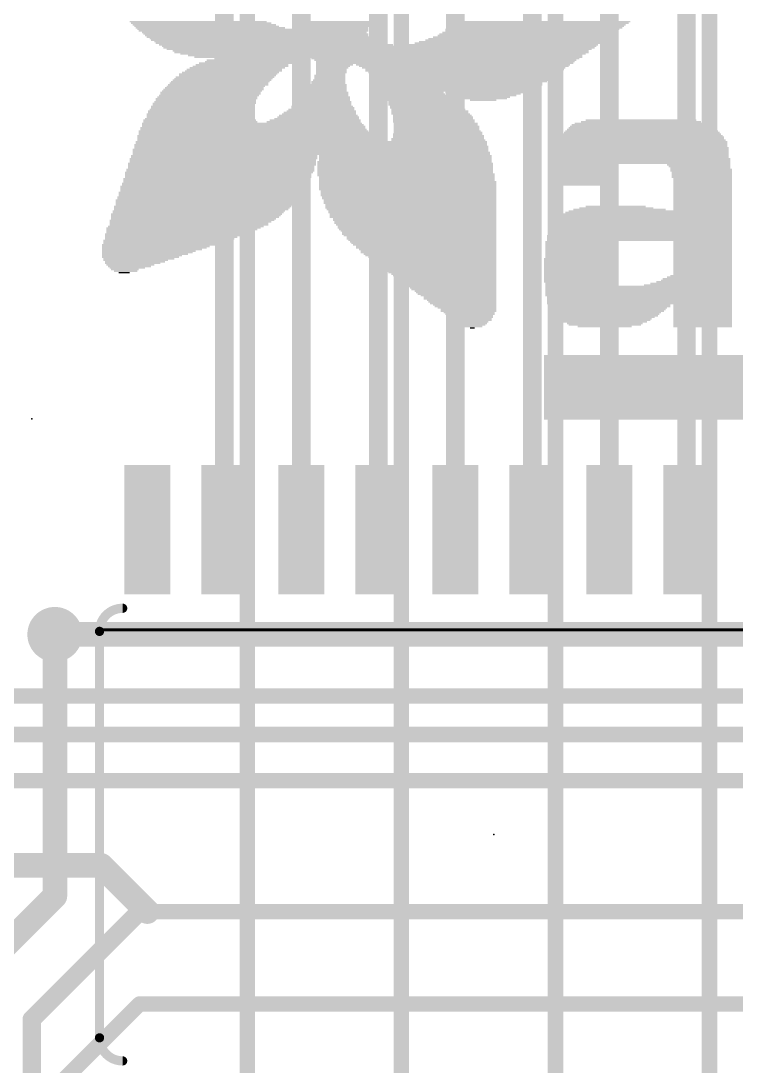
# Model space of a CAD drawing. Extents: x -37 to 43, y -51 to 71.
# Drawn here: x -7.54 to 4.25, y 14.72 to 31.97 of the extents above; entities that cross this region are included whole.
import ezdxf

# ---------------------------------------------------------------- set-up
doc = ezdxf.new("R2010")
doc.units = 0
for name, color, linetype in [('1', 12, 'CONTINUOUS'), ('16', 132, 'CONTINUOUS'), ('18', 110, 'CONTINUOUS'), ('21', 40, 'CONTINUOUS'), ('23', 40, 'CONTINUOUS'), ('29', 253, 'CONTINUOUS')]:
    doc.layers.add(name, color=color, linetype=linetype)

# ---------------------------------------------------------------- blocks, each defined once
blk = doc.blocks.new('RECT')
blk.add_solid([(-0.5, -0.5), (0.5, -0.5), (-0.5, 0.5), (0.5, 0.5)])
blk = doc.blocks.new('ROUNDV')
at = {"const_width": 0.5}
blk.add_lwpolyline([(0, -0.25, 1), (0, 0.25, 1), (0, -0.25)], format="xyb", dxfattribs=at)

msp = doc.modelspace()

# ---------------------------------------------------------------- linework, layer by layer
at = {"layer": '1'}
for points, const_width in [([(3.429, 43.307), (3.429, 23.5712)], 0.3048), ([(2.159, 42.545), (2.159, 23.5712)], 0.3048), ([(0.889, 41.783), (0.889, 23.5712)], 0.3048), ([(-0.381, 40.513), (-0.381, 23.5712)], 0.3048), ([(-1.651, 39.243), (-1.651, 23.5712)], 0.3048), ([(-2.921, 37.973), (-2.921, 23.5712)], 0.3048), ([(-4.191, 37.465), (-4.191, 23.5712)], 0.3048), ([(-6.985, 21.844), (6.223, 21.844)], 0.4064), ([(-16.129, 20.828), (6.223, 20.828)], 0.254), ([(5.842, 20.193), (-16.891, 20.193)], 0.254), ([(-10.414, 19.431), (5.207, 19.431)], 0.254), ([(-8.001, 18.034), (-6.223, 18.034)], 0.4064), ([(-6.223, 18.034), (-5.461, 17.272)], 0.4064), ([(-5.588, 17.272), (-7.366, 15.494)], 0.3048), ([(-5.588, 17.272), (-5.461, 17.272)], 0.254), ([(-5.461, 17.272), (5.207, 17.272)], 0.254), ([(-6.858, 14.478), (-5.588, 15.748)], 0.254), ([(-5.588, 15.748), (7.0358, 15.748)], 0.254), ([(-7.366, 15.494), (-7.366, 9.525)], 0.3048)]:
    msp.add_lwpolyline(points, dxfattribs=dict(at, const_width=const_width))
for points, const_width in [([(-4.2672, 23.5712, 1), (-4.1148, 23.5712)], 0.1524), ([(-2.9972, 23.5712, 1), (-2.8448, 23.5712)], 0.1524), ([(-1.7272, 23.5712, 1), (-1.5748, 23.5712)], 0.1524), ([(-0.4572, 23.5712, 1), (-0.3048, 23.5712)], 0.1524), ([(0.8128, 23.5712, 1), (0.9652, 23.5712)], 0.1524), ([(2.0828, 23.5712, 1), (2.2352, 23.5712)], 0.1524), ([(3.3528, 23.5712, 1), (3.5052, 23.5712)], 0.1524), ([(-6.985, 21.9456, 1), (-6.985, 21.7424)], 0.2032), ([(-6.1512, 18.1058, 1), (-6.2948, 17.9622)], 0.2032), ([(-6.223, 17.9324, 1), (-6.223, 18.1356)], 0.2032), ([(-5.5341, 17.2181, 1), (-5.6419, 17.3259)], 0.1524), ([(-5.5328, 17.2002, 1), (-5.3892, 17.3438)], 0.2032), ([(-5.588, 17.3355, 1), (-5.588, 17.2085)], 0.127), ([(-5.461, 17.3355, 1), (-5.461, 17.2085)], 0.127), ([(-5.461, 17.2085, 1), (-5.461, 17.3355)], 0.127), ([(-5.588, 15.8115, 1), (-5.588, 15.6845)], 0.127), ([(-5.5431, 15.7031, 1), (-5.6329, 15.7929)], 0.127), ([(-7.2898, 15.494, 1), (-7.4422, 15.494)], 0.1524), ([(-7.4199, 15.5479, 1), (-7.3121, 15.4401)], 0.1524)]:
    msp.add_lwpolyline(points, format="xyb", dxfattribs=dict(at, const_width=const_width))
at = {"layer": '16'}
for points, const_width in [([(-3.81, 11.938), (-3.81, 50.292)], 0.254), ([(-1.27, 11.938), (-1.27, 50.292)], 0.254), ([(1.27, 11.176), (1.27, 50.292)], 0.254), ([(3.81, 10.16), (3.81, 50.292)], 0.254), ([(-6.985, 17.526), (-6.985, 21.844)], 0.4064), ([(-8.128, 16.383), (-6.985, 17.526)], 0.4064)]:
    msp.add_lwpolyline(points, dxfattribs=dict(at, const_width=const_width))
at = {"layer": '16', "const_width": 0.2032}
for points in [[(-6.8834, 21.844, 1), (-7.0866, 21.844)], [(-7.0866, 17.526, 1), (-6.8834, 17.526)], [(-6.9132, 17.4542, 1), (-7.0568, 17.5978)]]:
    msp.add_lwpolyline(points, format="xyb", dxfattribs=at)
at = {"layer": '21'}
for points, const_width in [([(-5.8674, 22.2758, 0.4142), (-6.2484, 21.8948)], 0.1524), ([(-5.8674, 22.2377, 1), (-5.8674, 22.3139)], 0.0762), ([(-6.2103, 21.8948, 1), (-6.2865, 21.8948)], 0.0762), ([(-6.2865, 21.8948, 1), (-6.2103, 21.8948)], 0.0762), ([(-6.223, 21.9329, 1), (-6.223, 21.9075)], 0.0254), ([(-6.2484, 15.1892, 0.4142), (-5.8674, 14.8082)], 0.1524), ([(-6.2103, 15.1892, 1), (-6.2865, 15.1892)], 0.0762), ([(-6.2865, 15.1892, 1), (-6.2103, 15.1892)], 0.0762), ([(-5.8674, 14.7701, 1), (-5.8674, 14.8463)], 0.0762)]:
    msp.add_lwpolyline(points, format="xyb", dxfattribs=dict(at, const_width=const_width))
for points, const_width in [([(-6.2484, 21.8948), (-6.2484, 15.1892)], 0.1524), ([(6.731, 21.9202), (-6.223, 21.9202)], 0.0508)]:
    msp.add_lwpolyline(points, dxfattribs=dict(at, const_width=const_width))
at = {"layer": '23'}
for p in [(-7.366, 25.4), (0.254, 18.542)]:
    msp.add_point(p, dxfattribs=at)

# ---------------------------------------------------------------- block references
at = {"layer": '1', "xscale": 0.6604, "yscale": 2.032, "rotation": 180}
for p in [(-5.461, 23.5712), (-4.191, 23.5712), (-2.921, 23.5712), (-1.651, 23.5712), (-0.381, 23.5712), (0.889, 23.5712), (2.159, 23.5712), (3.429, 23.5712)]:
    msp.add_blockref('RECT', p, dxfattribs=at)
at = {"layer": '18', "xscale": 0.9064, "yscale": 0.9064}
msp.add_blockref('ROUNDV', (-6.985, 21.844), dxfattribs=at)
msp.add_blockref('ROUNDV', (-6.985, 21.844), dxfattribs=at)
at = {"layer": '21', "yscale": 0.0254}
for p, xscale in [((-4.6228, 31.9532), 2.2606), ((-4.572, 31.9278), 2.3114), ((-4.5212, 31.9024), 2.3622), ((-2.2987, 31.9024), 1.016), ((-2.2479, 31.9532), 1.0668), ((-2.2606, 31.9278), 1.0414), ((1.0033, 31.9278), 2.9464), ((0.9779, 31.9024), 2.8956), ((1.0287, 31.9532), 2.9464), ((-4.4831, 31.877), 2.3876), ((-4.4196, 31.8516), 2.4638), ((-3.7211, 31.8262), 3.81), ((-3.7084, 31.8008), 3.7846), ((-3.6957, 31.7754), 3.7084), ((-3.6703, 31.75), 3.7084), ((-3.6576, 31.7246), 3.683), ((-2.3368, 31.8516), 1.0414), ((-2.3114, 31.877), 1.0414), ((0.762, 31.7246), 2.8702), ((0.7874, 31.75), 2.8702), ((0.8255, 31.7754), 2.8448), ((0.889, 31.8262), 2.8702), ((0.8763, 31.8008), 2.8448), ((0.9271, 31.8516), 2.8956), ((0.9652, 31.877), 2.8702), ((-3.6322, 31.6992), 3.683), ((-3.5941, 31.6738), 3.6576), ((-3.5687, 31.6484), 3.6576), ((-3.5052, 31.623), 3.683), ((-3.4798, 31.5976), 3.683), ((-3.3401, 31.5722), 3.8608), ((-1.6383, 31.5468), 7.1628), ((0.3175, 31.5722), 3.302), ((0.4826, 31.5976), 3.0734), ((0.5334, 31.623), 3.0226), ((0.6096, 31.6484), 2.9718), ((0.635, 31.6738), 2.921), ((0.6985, 31.6992), 2.8956), ((-1.6383, 31.5214), 7.112), ((-1.6383, 31.496), 7.0104), ((-1.6129, 31.4706), 6.858), ((-1.6002, 31.4452), 6.8326), ((-1.5748, 31.4198), 6.6802), ((-1.5367, 31.3944), 6.5024), ((-3.9243, 31.2166), 1.5748), ((-1.4859, 31.369), 6.4008), ((-3.8989, 31.242), 1.524), ((-3.8354, 31.2674), 1.5494), ((-3.7592, 31.2928), 1.4986), ((-3.7338, 31.3182), 1.4986), ((-3.6322, 31.3436), 1.4478), ((-0.5461, 31.3436), 4.4196), ((-0.5461, 31.3182), 4.318), ((-0.5461, 31.2928), 4.2672), ((-0.5588, 31.2674), 4.2418), ((-2.3749, 31.242), 0.6096), ((-2.4003, 31.2166), 0.5588), ((-0.254, 31.242), 3.5306), ((-0.2413, 31.2166), 3.4544), ((-4.1783, 31.0388), 1.6256), ((-4.1275, 31.0896), 1.6256), ((-4.1402, 31.0642), 1.6002), ((-4.0894, 31.115), 1.6002), ((-4.0386, 31.1404), 1.6002), ((-4.0259, 31.1658), 1.5748), ((-3.9751, 31.1912), 1.5748), ((-2.4511, 31.0642), 0.508), ((-2.4511, 31.0388), 0.508), ((-2.413, 31.1912), 0.5334), ((-2.4257, 31.1658), 0.508), ((-2.4257, 31.1404), 0.508), ((-2.4257, 31.115), 0.508), ((-2.4384, 31.0896), 0.4826), ((-0.2413, 31.1912), 3.3528), ((-0.2286, 31.1658), 3.2766), ((-0.2413, 31.1404), 3.2512), ((-0.2413, 31.115), 3.1496), ((-0.254, 31.0896), 3.0734), ((-0.254, 31.0642), 3.0734), ((-0.254, 31.0388), 2.9718), ((-4.3561, 30.861), 1.6256), ((-4.3307, 30.8864), 1.6256), ((-4.2926, 30.9118), 1.651), ((-4.2799, 30.9372), 1.6256), ((-4.2545, 30.9626), 1.6256), ((-4.2291, 30.988), 1.6256), ((-4.2037, 31.0134), 1.6256), ((-2.4892, 30.861), 0.635), ((-2.4765, 30.9118), 0.6096), ((-2.4765, 30.8864), 0.6096), ((-2.4765, 30.9626), 0.5588), ((-2.4765, 30.9372), 0.5588), ((-2.4638, 30.988), 0.5334), ((-2.4511, 31.0134), 0.508), ((-0.2667, 31.0134), 2.8956), ((-0.2667, 30.988), 2.8956), ((-0.2794, 30.9626), 2.8194), ((-0.3048, 30.9372), 2.7178), ((-0.3048, 30.9118), 2.7178), ((-0.3302, 30.8864), 2.6162), ((-0.3429, 30.861), 2.54), ((-4.4831, 30.6832), 1.6764), ((-4.4704, 30.7086), 1.651), ((-4.445, 30.734), 1.651), ((-4.4196, 30.7848), 1.651), ((-4.4196, 30.7594), 1.651), ((-4.3942, 30.8102), 1.651), ((-4.3688, 30.8356), 1.651), ((-2.5273, 30.7086), 0.8128), ((-2.5273, 30.6832), 0.8128), ((-2.5273, 30.734), 0.762), ((-2.5146, 30.7594), 0.7366), ((-2.5019, 30.7848), 0.7112), ((-2.5019, 30.8356), 0.6604), ((-2.5019, 30.8102), 0.6604), ((-0.3429, 30.8356), 2.4892), ((-0.381, 30.8102), 2.413), ((-1.0668, 30.7848), 0.9906), ((-1.0541, 30.7594), 1.016), ((-1.016, 30.734), 1.0414), ((-0.9779, 30.7086), 1.0668), ((-0.9779, 30.6832), 1.0668), ((0.1016, 30.7848), 1.2954), ((0.0889, 30.7594), 1.2192), ((0.1016, 30.734), 1.0414), ((0.1016, 30.7086), 0.8382), ((0.0889, 30.6832), 0.762), ((-4.5593, 30.5562), 1.6764), ((-4.5593, 30.5308), 1.6764), ((-4.5212, 30.607), 1.7018), ((-4.5339, 30.5816), 1.6764), ((-4.5085, 30.6324), 1.6764), ((-4.4958, 30.6578), 1.651), ((-2.5781, 30.5562), 1.016), ((-2.5654, 30.5308), 1.0414), ((-2.5781, 30.5816), 0.9652), ((-2.5527, 30.6324), 0.9144), ((-2.5527, 30.607), 0.9144), ((-2.5527, 30.6578), 0.8636), ((-0.9525, 30.6578), 1.1176), ((-0.9144, 30.6324), 1.143), ((-0.9017, 30.607), 1.1684), ((-0.889, 30.5816), 1.1938), ((-0.8509, 30.5562), 1.2192), ((-0.8509, 30.5308), 1.2192), ((0.0762, 30.6578), 0.4318), ((-4.6101, 30.353), 1.778), ((-4.5974, 30.4292), 1.7526), ((-4.5974, 30.4038), 1.7526), ((-4.5974, 30.3784), 1.7526), ((-4.5847, 30.48), 1.7272), ((-4.5847, 30.4546), 1.7272), ((-4.572, 30.5054), 1.7018), ((-2.667, 30.353), 1.397), ((-2.6416, 30.3784), 1.3462), ((-2.6416, 30.4038), 1.2954), ((-2.6289, 30.4292), 1.2192), ((-2.6162, 30.4546), 1.1938), ((-2.5908, 30.48), 1.143), ((-2.5908, 30.5054), 1.0922), ((-0.8255, 30.5054), 1.2192), ((-0.8001, 30.48), 1.27), ((-0.8001, 30.4546), 1.27), ((-0.7874, 30.4292), 1.2954), ((-0.762, 30.4038), 1.2954), ((-0.7493, 30.3784), 1.3208), ((-0.7493, 30.353), 1.3208), ((-3.7211, 30.2006), 3.7084), ((-3.7084, 30.1752), 3.7338), ((-3.7338, 30.2768), 3.6322), ((-3.7211, 30.2514), 3.6576), ((-3.7084, 30.226), 3.683), ((-4.5974, 30.3276), 1.8542), ((-4.5847, 30.3022), 1.8796), ((-2.7178, 30.3022), 1.5494), ((-2.6924, 30.3276), 1.4986), ((-0.7366, 30.3276), 1.3462), ((-0.7366, 30.3022), 1.3462), ((-0.6985, 30.2768), 1.3716), ((-0.6985, 30.2514), 1.3716), ((-0.6858, 30.226), 1.397), ((-0.6858, 30.2006), 1.397), ((-0.6858, 30.1752), 1.397), ((2.6924, 30.1752), 2.4638), ((2.6924, 30.2006), 2.413), ((2.6924, 30.226), 2.3622), ((2.6797, 30.2514), 2.286), ((2.6797, 30.2768), 2.1844), ((2.6797, 30.3022), 1.9812), ((2.6797, 30.3276), 1.8288), ((-3.683, 30.0736), 3.8862), ((-3.6703, 30.0482), 3.9116), ((-3.6449, 30.0228), 3.9624), ((-3.6322, 29.9974), 3.9878), ((-3.7084, 30.1498), 3.7846), ((-3.6957, 30.1244), 3.81), ((-3.683, 30.099), 3.8354), ((-0.6731, 30.0228), 1.524), ((-0.6604, 29.9974), 1.5494), ((-0.6731, 30.099), 1.4732), ((-0.6604, 30.0736), 1.4986), ((-0.6604, 30.0482), 1.4986), ((-0.6731, 30.1498), 1.4224), ((-0.6604, 30.1244), 1.4478), ((2.6924, 29.9974), 2.7686), ((2.6924, 30.0482), 2.7178), ((2.6924, 30.0228), 2.7178), ((2.6924, 30.0736), 2.667), ((2.6924, 30.099), 2.6162), ((2.6924, 30.1244), 2.5654), ((2.6924, 30.1498), 2.5146), ((-2.7686, 29.845), 5.8674), ((-2.7686, 29.8196), 5.8674), ((-2.7686, 29.9212), 5.8166), ((-2.7559, 29.8958), 5.842), ((-2.7559, 29.8704), 5.842), ((-3.5941, 29.972), 4.1148), ((-2.7559, 29.9466), 5.7912), ((-0.6858, 29.972), 1.651), ((2.6924, 29.845), 2.8702), ((2.6924, 29.8196), 2.8702), ((2.6924, 29.972), 2.8194), ((2.6924, 29.9466), 2.8194), ((2.6924, 29.9212), 2.8194), ((2.6924, 29.8958), 2.8194), ((2.7051, 29.8704), 2.8448), ((-4.2037, 29.6926), 3.0988), ((-4.2164, 29.6672), 3.0734), ((-4.191, 29.7434), 3.0734), ((-4.191, 29.718), 3.0734), ((-2.7559, 29.7942), 5.8928), ((-2.7559, 29.7688), 5.8928), ((-1.2065, 29.7434), 2.8448), ((-1.2065, 29.718), 2.8448), ((-1.2065, 29.6926), 2.8448), ((-1.2065, 29.6672), 2.8448), ((2.6924, 29.6926), 2.921), ((2.6924, 29.6672), 2.921), ((2.6924, 29.7942), 2.8702), ((2.6924, 29.7688), 2.8702), ((2.6924, 29.7434), 2.8702), ((2.6924, 29.718), 2.8702), ((-4.2545, 29.5148), 3.0988), ((-4.2545, 29.4894), 3.0988), ((-4.2291, 29.6164), 3.0988), ((-4.2291, 29.591), 3.0988), ((-4.2418, 29.5656), 3.0734), ((-4.2418, 29.5402), 3.0734), ((-4.2164, 29.6418), 3.0734), ((-1.2192, 29.6418), 2.8702), ((-1.2065, 29.6164), 2.8956), ((-1.2065, 29.591), 2.8956), ((-1.2065, 29.5656), 2.8956), ((-1.2065, 29.5402), 2.8956), ((-1.2065, 29.5148), 2.8956), ((-1.2065, 29.4894), 2.8956), ((1.6891, 29.4894), 0.9652), ((2.6924, 29.6418), 2.921), ((2.6924, 29.6164), 2.921), ((1.7272, 29.591), 0.9906), ((1.7272, 29.5656), 0.9906), ((1.7018, 29.5402), 0.9398), ((1.7018, 29.5148), 0.9398), ((3.6322, 29.591), 1.0414), ((3.6449, 29.5656), 1.016), ((3.6576, 29.5402), 0.9906), ((3.6703, 29.5148), 1.016), ((3.6703, 29.4894), 1.016), ((-4.318, 29.3624), 3.0734), ((-4.318, 29.337), 3.0734), ((-4.318, 29.3116), 3.0734), ((-4.2799, 29.464), 3.0988), ((-4.2926, 29.4386), 3.0734), ((-4.2926, 29.4132), 3.0734), ((-4.2926, 29.3878), 3.0734), ((-1.2065, 29.464), 2.8956), ((-1.1938, 29.4386), 2.921), ((-1.1938, 29.4132), 2.921), ((-1.1811, 29.3878), 2.8956), ((-1.1811, 29.3624), 2.8956), ((-1.1811, 29.337), 2.8956), ((-1.1684, 29.3116), 2.921), ((1.6764, 29.464), 0.9398), ((1.6764, 29.4386), 0.9398), ((1.6764, 29.4132), 0.9398), ((1.6637, 29.3878), 0.9144), ((1.6637, 29.3624), 0.9144), ((1.6637, 29.337), 0.9144), ((1.6637, 29.3116), 0.9144), ((3.683, 29.464), 0.9906), ((3.683, 29.4386), 0.9906), ((3.683, 29.4132), 0.9906), ((3.683, 29.3878), 0.9906), ((3.6957, 29.3624), 0.9652), ((3.6957, 29.337), 0.9652), ((3.6957, 29.3116), 0.9652), ((-4.4196, 29.1338), 3.0226), ((-4.3688, 29.2354), 3.0734), ((-4.3815, 29.21), 3.048), ((-4.3815, 29.1846), 3.048), ((-4.3942, 29.1592), 3.0226), ((-4.3434, 29.2862), 3.0734), ((-4.3561, 29.2608), 3.048), ((-1.1684, 29.2862), 2.921), ((-1.1684, 29.2608), 2.921), ((-1.1684, 29.2354), 2.921), ((-1.1684, 29.21), 2.921), ((-1.1684, 29.1846), 2.921), ((-1.1557, 29.1592), 2.8956), ((-1.1557, 29.1338), 2.8956), ((1.6637, 29.2862), 0.9144), ((1.6637, 29.2608), 0.9144), ((3.6957, 29.2862), 0.9652), ((3.6957, 29.2608), 0.9652), ((3.6957, 29.2354), 0.9652), ((3.6957, 29.21), 0.9652), ((3.6957, 29.1846), 0.9652), ((3.6957, 29.1592), 0.9652), ((3.6957, 29.1338), 0.9652), ((-4.4958, 29.0068), 2.9718), ((-4.4958, 28.9814), 2.9718), ((-4.5085, 28.956), 2.9464), ((-4.4577, 29.0576), 2.9972), ((-4.4704, 29.0322), 2.9718), ((-4.4196, 29.1084), 3.0226), ((-4.4323, 29.083), 2.9972), ((-1.1557, 29.1084), 2.8956), ((-1.1557, 29.083), 2.8956), ((-1.143, 29.0576), 2.8702), ((-1.143, 29.0322), 2.8702), ((-1.1303, 29.0068), 2.8448), ((-1.1303, 28.9814), 2.8448), ((-1.1303, 28.956), 2.8448), ((3.6957, 29.1084), 0.9652), ((3.6957, 29.083), 0.9652), ((3.6957, 29.0576), 0.9652), ((3.6957, 29.0322), 0.9652), ((3.6957, 29.0068), 0.9652), ((3.6957, 28.9814), 0.9652), ((3.6957, 28.956), 0.9652), ((-4.6101, 28.829), 2.8448), ((-4.6228, 28.8036), 2.8194), ((-4.5466, 28.9052), 2.921), ((-4.5593, 28.8798), 2.8956), ((-4.572, 28.8544), 2.8702), ((-4.5212, 28.9306), 2.921), ((-1.1176, 28.9306), 2.8194), ((-1.1176, 28.9052), 2.8194), ((-1.1176, 28.8798), 2.8194), ((-1.1049, 28.8544), 2.794), ((-1.0922, 28.829), 2.7686), ((-1.0922, 28.8036), 2.7686), ((2.8067, 28.8036), 2.7432), ((2.8321, 28.829), 2.6924), ((2.3241, 28.8544), 1.524), ((2.2733, 28.8798), 1.2192), ((2.2606, 28.9052), 0.9906), ((3.6957, 28.9306), 0.9652), ((3.6957, 28.9052), 0.9652), ((3.6957, 28.8798), 0.9652), ((3.6957, 28.8544), 0.9652), ((-4.7244, 28.6766), 2.7178), ((-4.7498, 28.6512), 2.667), ((-4.7752, 28.6258), 2.6162), ((-4.6482, 28.7782), 2.8194), ((-4.6609, 28.7528), 2.794), ((-4.6736, 28.7274), 2.7686), ((-4.699, 28.702), 2.7178), ((-1.0795, 28.7782), 2.7432), ((-1.0795, 28.7528), 2.7432), ((-1.0795, 28.7274), 2.7432), ((-1.0541, 28.702), 2.6924), ((-1.0541, 28.6766), 2.6924), ((-1.0414, 28.6512), 2.667), ((-1.0414, 28.6258), 2.667), ((2.7051, 28.6258), 2.9464), ((2.7178, 28.6512), 2.921), ((2.7305, 28.702), 2.8956), ((2.7305, 28.6766), 2.8956), ((2.7559, 28.7274), 2.8448), ((2.7686, 28.7528), 2.8194), ((2.7813, 28.7782), 2.794), ((-4.9784, 28.448), 2.3622), ((-4.8641, 28.5496), 2.54), ((-4.8895, 28.5242), 2.4892), ((-4.9149, 28.4988), 2.4384), ((-4.9403, 28.4734), 2.3876), ((-4.826, 28.575), 2.5654), ((-4.7752, 28.6004), 2.6162), ((-1.0287, 28.6004), 2.6416), ((-1.016, 28.575), 2.6162), ((-1.016, 28.5496), 2.6162), ((-1.0033, 28.5242), 2.5908), ((-0.9906, 28.4988), 2.5654), ((-0.9779, 28.4734), 2.54), ((-0.9779, 28.448), 2.54), ((2.667, 28.4734), 3.0226), ((2.667, 28.448), 3.0226), ((2.6797, 28.5496), 2.9972), ((2.6797, 28.5242), 2.9972), ((2.6797, 28.4988), 2.9972), ((2.6924, 28.6004), 2.9718), ((2.6924, 28.575), 2.9718), ((-5.2705, 28.2702), 1.8796), ((-5.1435, 28.3464), 2.0828), ((-5.1943, 28.321), 1.9812), ((-5.2197, 28.2956), 1.9304), ((-5.0165, 28.4226), 2.286), ((-5.0673, 28.3972), 2.1844), ((-5.0927, 28.3718), 2.1336), ((-0.9652, 28.4226), 2.5146), ((-0.9398, 28.3972), 2.4638), ((-0.9398, 28.3718), 2.4638), ((-0.9271, 28.3464), 2.4384), ((-0.9144, 28.321), 2.413), ((-0.9017, 28.2956), 2.3876), ((-0.889, 28.2702), 2.3622), ((1.6637, 28.321), 1.1176), ((1.6383, 28.2956), 1.0668), ((1.6002, 28.2702), 0.9906), ((2.6543, 28.4226), 3.048), ((2.6543, 28.3972), 3.048), ((2.6543, 28.3718), 3.048), ((2.6543, 28.3464), 3.048), ((3.6957, 28.321), 0.9652), ((3.6957, 28.2956), 0.9652), ((3.6957, 28.2702), 0.9652), ((-5.3213, 28.2448), 1.778), ((-5.3467, 28.2194), 1.7272), ((-5.3848, 28.194), 1.651), ((-5.4356, 28.1686), 1.5494), ((-5.461, 28.1432), 1.4986), ((-5.4991, 28.1178), 1.4224), ((-0.8636, 28.2448), 2.3114), ((-0.8636, 28.2194), 2.3114), ((-0.8382, 28.194), 2.2606), ((-0.8255, 28.1686), 2.2352), ((-0.8255, 28.1432), 2.2352), ((-0.8001, 28.1178), 2.1844), ((1.5875, 28.2448), 0.9652), ((1.5748, 28.2194), 0.9398), ((1.5748, 28.194), 0.9398), ((1.5621, 28.1686), 0.9144), ((1.5621, 28.1432), 0.9144), ((1.5621, 28.1178), 0.9144), ((3.6957, 28.2448), 0.9652), ((3.6957, 28.2194), 0.9652), ((3.6957, 28.194), 0.9652), ((3.6957, 28.1686), 0.9652), ((3.6957, 28.1432), 0.9652), ((3.6957, 28.1178), 0.9652), ((-5.5499, 28.0924), 1.3208), ((-5.5753, 28.067), 1.27), ((-5.6007, 28.0416), 1.1684), ((-5.6515, 28.0162), 1.0668), ((-5.6642, 27.9908), 0.9906), ((-5.7023, 27.9654), 0.9144), ((-5.7404, 27.94), 0.7874), ((-0.7874, 28.0924), 2.159), ((-0.762, 28.067), 2.1082), ((-0.7493, 28.0416), 2.0828), ((-0.7239, 28.0162), 2.032), ((-0.7112, 27.9908), 2.0066), ((-0.6985, 27.9654), 1.9812), ((-0.6731, 27.94), 1.9304), ((1.5494, 28.0416), 0.9398), ((1.5494, 28.0162), 0.9398), ((1.5494, 27.9908), 0.9398), ((1.5494, 27.9654), 0.9398), ((1.5494, 27.94), 0.9398), ((1.5621, 28.0924), 0.9144), ((1.5621, 28.067), 0.9144), ((3.6957, 28.0924), 0.9652), ((3.6957, 28.067), 0.9652), ((3.6957, 28.0416), 0.9652), ((3.6957, 28.0162), 0.9652), ((3.6957, 27.9908), 0.9652), ((3.6957, 27.9654), 0.9652), ((3.6957, 27.94), 0.9652), ((-5.7531, 27.9146), 0.7112), ((-5.7912, 27.8892), 0.5842), ((-5.8293, 27.8638), 0.4572), ((-5.8166, 27.8384), 0.381), ((-5.842, 27.813), 0.1778), ((-0.6731, 27.9146), 1.9304), ((-0.6477, 27.8892), 1.8796), ((-0.6223, 27.8638), 1.8288), ((-0.6096, 27.8384), 1.8034), ((-0.5969, 27.813), 1.778), ((-0.5715, 27.7876), 1.7272), ((-0.5588, 27.7622), 1.7018), ((1.5494, 27.9146), 0.9398), ((1.5494, 27.8892), 0.9398), ((1.5494, 27.8638), 0.9398), ((1.5494, 27.8384), 0.9398), ((1.5494, 27.813), 0.9398), ((1.5494, 27.7876), 0.9398), ((1.5494, 27.7622), 0.9398), ((3.6703, 27.7622), 1.016), ((3.6957, 27.9146), 0.9652), ((3.6957, 27.8892), 0.9652), ((3.6957, 27.8638), 0.9652), ((3.6957, 27.8384), 0.9652), ((3.6957, 27.813), 0.9652), ((3.6957, 27.7876), 0.9652), ((-0.5334, 27.7368), 1.651), ((-0.5207, 27.7114), 1.6256), ((-0.508, 27.686), 1.6002), ((-0.4826, 27.6606), 1.5494), ((-0.4699, 27.6352), 1.524), ((-0.4572, 27.6098), 1.4986), ((-0.4318, 27.5844), 1.4478), ((1.5494, 27.7368), 0.9398), ((1.5621, 27.7114), 0.9652), ((1.5621, 27.686), 0.9652), ((1.5748, 27.6606), 0.9906), ((1.6129, 27.6352), 1.016), ((1.6383, 27.6098), 1.0668), ((2.6416, 27.5844), 3.0734), ((3.4544, 27.6098), 1.4478), ((3.5052, 27.6352), 1.3462), ((3.556, 27.6606), 1.2446), ((3.5941, 27.686), 1.1684), ((3.6068, 27.7114), 1.143), ((3.6449, 27.7368), 1.0668), ((-0.4191, 27.559), 1.4224), ((-0.4064, 27.5336), 1.397), ((-0.381, 27.5082), 1.3462), ((-0.3683, 27.4828), 1.3208), ((-0.3556, 27.4574), 1.2954), ((-0.3302, 27.432), 1.2446), ((-0.3048, 27.4066), 1.1938), ((2.6416, 27.559), 3.0734), ((2.6416, 27.5336), 3.0734), ((2.6416, 27.5082), 3.0734), ((2.6416, 27.4828), 3.0734), ((2.6416, 27.4574), 3.0734), ((2.6416, 27.432), 3.0734), ((2.6543, 27.4066), 3.048), ((-0.3048, 27.3812), 1.1938), ((-0.2794, 27.3558), 1.143), ((-0.2667, 27.3304), 1.1176), ((-0.254, 27.305), 1.0922), ((-0.2286, 27.2796), 1.0414), ((-0.2159, 27.2542), 1.016), ((2.6543, 27.3812), 3.048), ((2.6543, 27.3558), 3.048), ((2.6543, 27.3304), 3.048), ((2.6543, 27.305), 3.048), ((2.159, 27.2796), 2.0066), ((2.1717, 27.2542), 1.9812), ((3.6957, 27.2796), 0.9652), ((3.6957, 27.2542), 0.9652), ((-0.1905, 27.2288), 0.9652), ((-0.1651, 27.2034), 0.9144), ((-0.1651, 27.178), 0.9144), ((-0.1524, 27.1526), 0.8382), ((-0.1397, 27.1272), 0.8128), ((-0.1397, 27.1018), 0.762), ((-0.1143, 27.0764), 0.7112), ((2.1463, 27.2288), 1.9304), ((2.1463, 27.2034), 1.8796), ((2.1336, 27.178), 1.8542), ((2.1082, 27.1526), 1.8034), ((2.1209, 27.1272), 1.7272), ((2.1082, 27.1018), 1.7018), ((2.0955, 27.0764), 1.6256), ((3.6957, 27.2288), 0.9652), ((3.6957, 27.2034), 0.9652), ((3.6957, 27.178), 0.9652), ((3.6957, 27.1526), 0.9652), ((3.6957, 27.1272), 0.9652), ((3.6957, 27.1018), 0.9652), ((3.6957, 27.0764), 0.9652), ((-0.1143, 27.051), 0.6604), ((-0.0889, 27.0256), 0.6096), ((-0.1016, 27.0002), 0.5334), ((-0.0889, 26.9748), 0.4572), ((-0.0889, 26.9494), 0.4064), ((-0.0889, 26.924), 0.3048), ((-0.1016, 26.8986), 0.0762), ((2.0955, 27.051), 1.524), ((2.0828, 27.0256), 1.4986), ((2.0828, 27.0002), 1.397), ((2.0828, 26.9748), 1.2446), ((2.0828, 26.9494), 1.1938), ((2.0828, 26.924), 0.889), ((3.6957, 27.051), 0.9652), ((3.6957, 27.0256), 0.9652), ((3.6957, 27.0002), 0.9652), ((3.6957, 26.9748), 0.9652), ((3.6957, 26.9494), 0.9652), ((3.6957, 26.924), 0.9652), ((11.684, 26.4414), 21.209), ((11.684, 26.416), 21.209), ((11.684, 26.3906), 21.209), ((11.684, 26.3652), 21.209), ((11.684, 26.3398), 21.209), ((11.684, 26.3144), 21.209), ((6.2611, 26.289), 10.3632), ((6.2611, 26.2636), 10.3632), ((6.2611, 26.2382), 10.3632), ((6.2611, 26.2128), 10.3632), ((6.2611, 26.1874), 10.3632), ((6.2611, 26.162), 10.3632), ((6.2611, 26.1366), 10.3632), ((6.2611, 26.1112), 10.3632), ((6.2611, 26.0858), 10.3632), ((6.2611, 26.0604), 10.3632), ((6.2611, 26.035), 10.3632), ((6.2611, 26.0096), 10.3632), ((6.2611, 25.9842), 10.3632), ((6.2611, 25.9588), 10.3632), ((6.2611, 25.9334), 10.3632), ((6.2611, 25.908), 10.3632), ((6.2611, 25.8826), 10.3632), ((6.2611, 25.8572), 10.3632), ((6.2611, 25.8318), 10.3632), ((6.2611, 25.8064), 10.3632), ((6.2611, 25.781), 10.3632), ((6.2611, 25.7556), 10.3632), ((6.2611, 25.7302), 10.3632), ((6.2611, 25.7048), 10.3632), ((6.2611, 25.6794), 10.3632), ((6.2611, 25.654), 10.3632), ((6.2611, 25.6286), 10.3632), ((6.2611, 25.6032), 10.3632), ((6.2611, 25.5778), 10.3632), ((6.2611, 25.5524), 10.3632), ((6.2611, 25.527), 10.3632), ((6.2611, 25.5016), 10.3632), ((6.2611, 25.4762), 10.3632), ((6.2611, 25.4508), 10.3632), ((6.2611, 25.4254), 10.3632), ((6.2611, 25.4), 10.3632)]:
    msp.add_blockref('RECT', p, dxfattribs=dict(at, xscale=xscale))
at = {"layer": '29', "xscale": 0.762, "yscale": 2.1336, "rotation": 180}
for p in [(-5.461, 23.5712), (-4.191, 23.5712), (-2.921, 23.5712), (-1.651, 23.5712), (-0.381, 23.5712), (0.889, 23.5712), (2.159, 23.5712), (3.429, 23.5712)]:
    msp.add_blockref('RECT', p, dxfattribs=at)

doc.saveas('drawing.dxf')
